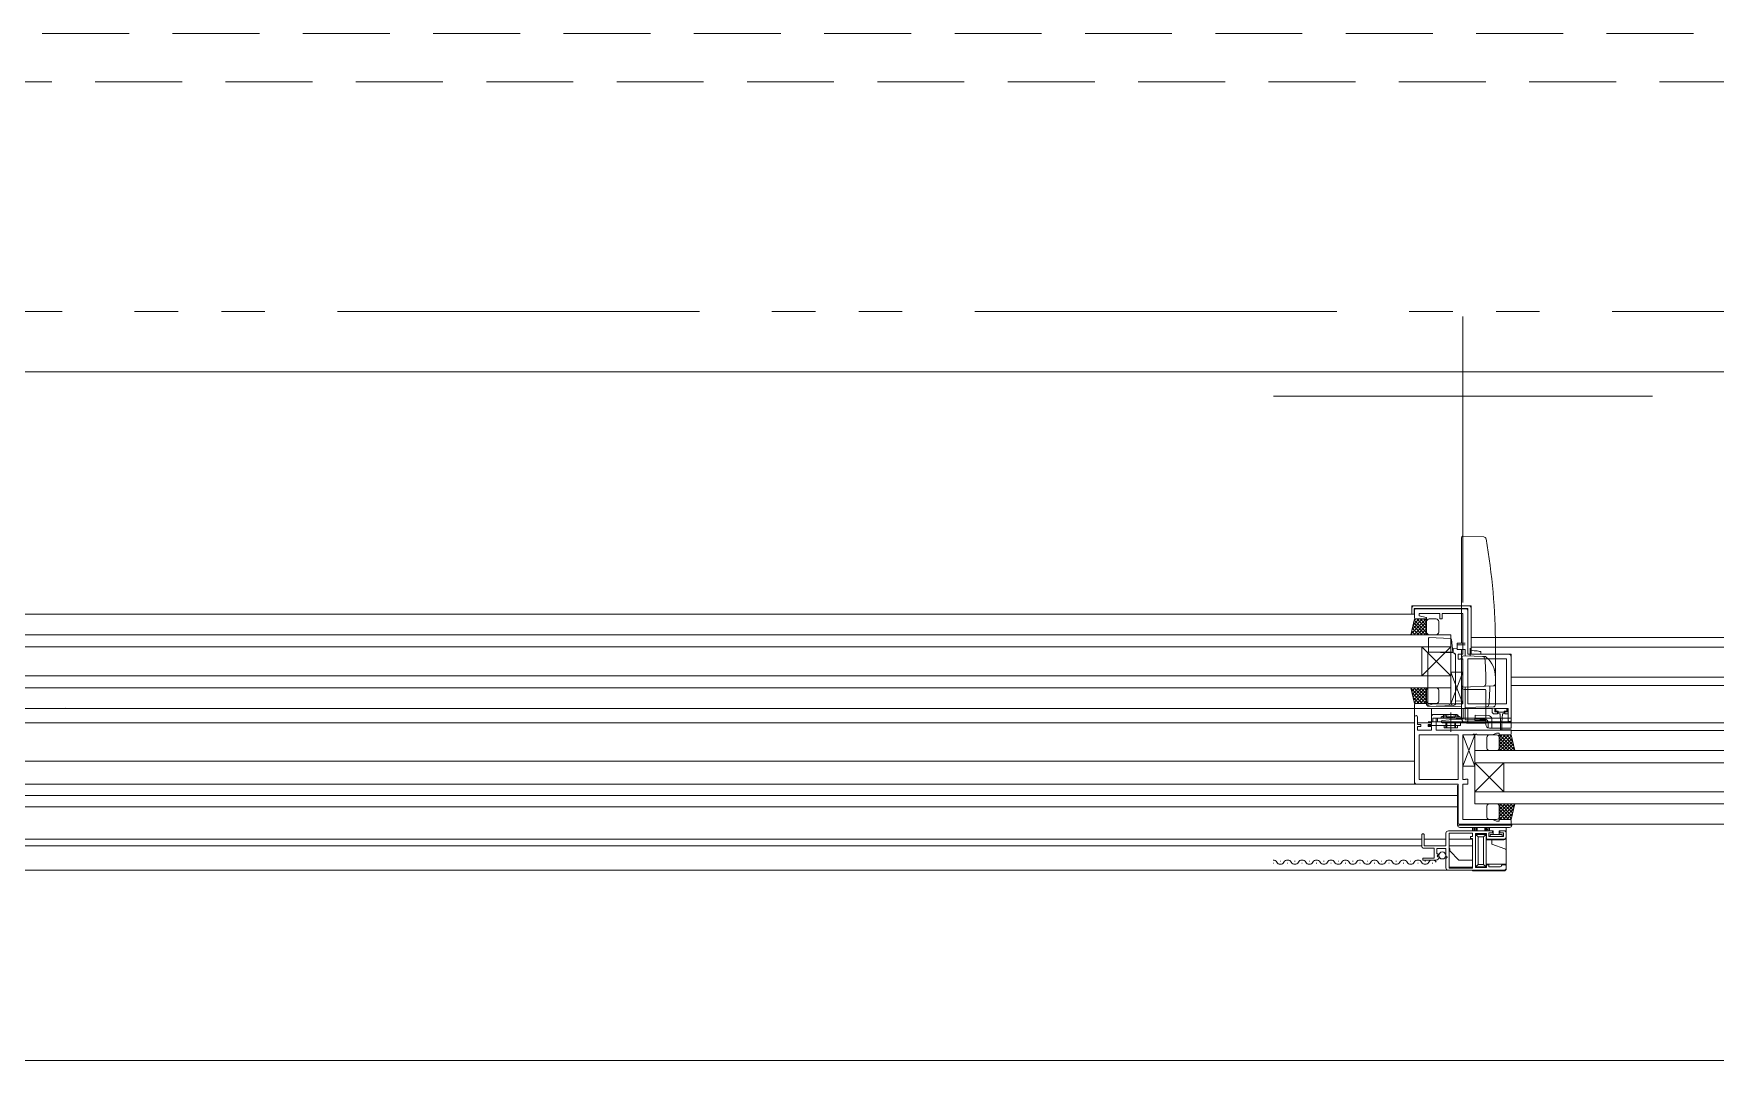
# Model space of a CAD drawing. Units: millimetres at full size. Extents: x -12803 to 120774, y -9413 to 101127.
# Drawn here: x 100900 to 101596, y 6691 to 7116 of the extents above; entities that cross this region are included whole.
import ezdxf

# ---------------------------------------------------------------- set-up
doc = ezdxf.new("R2010")
doc.units = ezdxf.units.MM
doc.header["$LTSCALE"] = 30
doc.linetypes.add('DASHED1', pattern=[1.8, 1.2, -0.6])
doc.linetypes.add('DOUBLE_CHAIN1', pattern=[8.8, 5, -1, 0.6, -0.6, 0.6, -1])
doc.layers.add('0-0_NoName', color=7, linetype='Continuous')
doc.layers.add('2-0_通芯', color=7, linetype='DOUBLE_CHAIN1', lineweight=15)
doc.layers.add('2-A_建具', color=7, linetype='Continuous', lineweight=15)

# ---------------------------------------------------------------- blocks, each defined once
blk = doc.blocks.new('グループ部品-732')
at = {"layer": '2-0_通芯'}
blk.add_line((74361.66, 7001.41), (120774.36, 7001.41), dxfattribs=at)
at = {"layer": '2-A_建具', "linetype": 'DASHED1'}
for p, q in [((98365.36, 7116.41), (102183.36, 7116.41)), ((97739.36, 7096.41), (102809.36, 7096.41))]:
    blk.add_line(p, q, dxfattribs=at)
at = {"layer": '2-A_建具'}
for p, q in [((101491.86, 6880.91), (101491.86, 6999.37)), ((97739.36, 6976.41), (102809.36, 6976.41)), ((101570.36, 6966.41), (101413.36, 6966.41)), ((101491.36, 6907.9), (101491.36, 6864.04)), ((101500.55, 6908.1), (101491.87, 6908.4)), ((101471.86, 6876.11), (100354.36, 6876.11)), ((101470.66, 6879.51), (101495.36, 6879.51)), ((101470.66, 6879.51), (101470.66, 6876.11)), ((101471.86, 6877.81), (101471.86, 6874.61)), ((101493.36, 6878.31), (101472.36, 6878.31)), ((101495.36, 6879.51), (101495.36, 6859.51)), ((101471.86, 6874.11), (101470.36, 6867.61)), ((101476.63, 6874.11), (101470.42, 6867.91)), ((101472.17, 6867.61), (101470.7, 6869.08)), ((101475.21, 6874.11), (101470.85, 6869.74)), ((101473.58, 6867.61), (101470.96, 6870.23)), ((101475, 6867.61), (101471.23, 6871.38)), ((101473.8, 6874.11), (101471.27, 6871.58)), ((101476.41, 6867.61), (101471.49, 6872.53)), ((101476.86, 6872.92), (101471.54, 6867.61)), ((101472.39, 6874.11), (101471.7, 6873.42)), ((101476.86, 6868.58), (101471.76, 6873.68)), ((101476.86, 6874.11), (101471.86, 6874.11)), ((101476.86, 6869.99), (101472.74, 6874.11)), ((101476.86, 6871.51), (101472.96, 6867.61)), ((101476.86, 6871.41), (101474.16, 6874.11)), ((101476.86, 6870.1), (101474.37, 6867.61)), ((101476.86, 6872.82), (101475.57, 6874.11)), ((101476.86, 6867.61), (101476.86, 6874.11)), ((101476.86, 6873.11), (101476.86, 6868.61)), ((101480.86, 6874.11), (101477.86, 6874.11)), ((101481.86, 6868.61), (101481.86, 6873.11)), ((100339.36, 6867.61), (101486.86, 6867.61)), ((101486.86, 6862.61), (100339.36, 6862.61)), ((101470.76, 6867.61), (101470.43, 6867.93)), ((101474.86, 6862.61), (101486.86, 6850.61)), ((101474.86, 6850.61), (101486.86, 6862.61)), ((101474.86, 6862.61), (101474.86, 6850.61)), ((101476.86, 6868.68), (101475.79, 6867.61)), ((101477.86, 6867.61), (101480.86, 6867.61)), ((101486.72, 6866.1), (101477.97, 6866.41)), ((101486.86, 6839.04), (101486.86, 6867.61)), ((101487.2, 6865.65), (101487.66, 6860.42)), ((101489.46, 6861.81), (101487.89, 6861.84)), ((101492.86, 6864.04), (101489.46, 6864.04)), ((101489.46, 6861.43), (101489.46, 6864.04)), ((101492.86, 6863.37), (101489.46, 6863.37)), ((101494.86, 6862.09), (101494.86, 6858.8)), ((101495.36, 6866.41), (102729.36, 6866.41)), ((102689.36, 6862.51), (101495.36, 6862.51)), ((101505.36, 6863.02), (101505.36, 6838.68)), ((101488.86, 6859.07), (101488.86, 6839.3)), ((101489.46, 6861.43), (101492.86, 6861.43)), ((101491.36, 6832.92), (101491.36, 6861.29)), ((101491.36, 6856.92), (101491.59, 6858.47)), ((101492.1, 6858.9), (101500.95, 6858.59)), ((101492.86, 6861.43), (101492.86, 6858.87)), ((101499.36, 6860.36), (101499.36, 6859.51)), ((101511.86, 6859.51), (101511.86, 6828.92)), ((100339.36, 6850.61), (101486.86, 6850.61)), ((101491.86, 6852.04), (101486.86, 6852.04)), ((101491.86, 6852.04), (101486.86, 6839.04)), ((101491.86, 6839.04), (101486.86, 6852.04)), ((101501.36, 6849.92), (101501.36, 6847.22)), ((101505.36, 6847.38), (101505.36, 6849.92)), ((102634.36, 6850.01), (101511.86, 6850.01)), ((100339.36, 6845.61), (101486.86, 6845.61)), ((101471.86, 6839.11), (101470.36, 6845.61)), ((101476.63, 6839.11), (101470.42, 6845.31)), ((101470.76, 6845.61), (101470.43, 6845.29)), ((101472.17, 6845.61), (101470.7, 6844.14)), ((101475.21, 6839.11), (101470.85, 6843.48)), ((101473.58, 6845.61), (101470.96, 6842.99)), ((101475, 6845.61), (101471.23, 6841.84)), ((101473.8, 6839.11), (101471.27, 6841.64)), ((101476.41, 6845.61), (101471.49, 6840.69)), ((101476.86, 6840.3), (101471.54, 6845.61)), ((101476.86, 6844.64), (101471.76, 6839.54)), ((101476.86, 6843.23), (101472.74, 6839.11)), ((101476.86, 6841.71), (101472.96, 6845.61)), ((101476.86, 6841.81), (101474.16, 6839.11)), ((101476.86, 6843.12), (101474.37, 6845.61)), ((101476.86, 6844.54), (101475.79, 6845.61)), ((101476.86, 6845.61), (101476.86, 6838.41)), ((101476.86, 6840.11), (101476.86, 6844.61)), ((101477.86, 6845.61), (101480.86, 6845.61)), ((101481.86, 6844.61), (101481.86, 6840.11)), ((101504.39, 6846.38), (101491.87, 6845.94)), ((101492.36, 6844.92), (101501.22, 6844.92)), ((101492.86, 6845.97), (101492.86, 6832.42)), ((101501.36, 6844.42), (101501.36, 6830.42)), ((102634.36, 6846.61), (101511.86, 6846.61)), ((100325.86, 6837.11), (100913.11, 6837.11)), ((100913.11, 6837.17), (101510.66, 6837.1)), ((101472.16, 6837.11), (100913.11, 6837.11)), ((101472.39, 6839.11), (101471.7, 6839.8)), ((101476.86, 6839.11), (101471.86, 6839.11)), ((101471.86, 6838.61), (101471.86, 6805.71)), ((101471.86, 6837.11), (101493.93, 6837.1)), ((101476.86, 6840.4), (101475.57, 6839.11)), ((101477.36, 6837.92), (101487.89, 6838.29)), ((101477.36, 6837.82), (101491.36, 6838.07)), ((101480.86, 6839.11), (101477.86, 6839.11)), ((101489.36, 6834.61), (101479.86, 6834.61)), ((101483.86, 6834.52), (101483.86, 6833.02)), ((101486.86, 6834.52), (101483.86, 6834.52)), ((101484.86, 6834.31), (101485.5, 6833.02)), ((101486.86, 6835.45), (101486.86, 6827.42)), ((101488.86, 6834.31), (101488.21, 6833.02)), ((101491.36, 6840.19), (101488.86, 6840.16)), ((101492.86, 6837.47), (101501.68, 6837.78)), ((101493.93, 6831.11), (101493.93, 6837.11)), ((101496.96, 6834.36), (101496.86, 6832.12)), ((101496.96, 6834.36), (101502.42, 6834.12)), ((101504.39, 6837.68), (101501.38, 6837.57)), ((101506.51, 6835.21), (101506.51, 6836.01)), ((101506.51, 6835.51), (101509.01, 6835.51)), ((101507.26, 6834.81), (101506.91, 6834.81)), ((101507.51, 6831.31), (101507.26, 6834.81)), ((101508.61, 6834.81), (101508.26, 6834.81)), ((101509.01, 6836.01), (101509.01, 6835.21)), ((101510.66, 6837.1), (101510.66, 6831.61)), ((101471.86, 6831.11), (100294.36, 6831.11)), ((101478.86, 6831.11), (101473.06, 6831.11)), ((101511.86, 6831.52), (101477.43, 6831.52)), ((101477.43, 6830.02), (101490.86, 6830.02)), ((101479.36, 6833.02), (101511.86, 6833.02)), ((101479.36, 6831.52), (101479.36, 6833.02)), ((101481.36, 6833.02), (101481.36, 6831.52)), ((101482.86, 6833.02), (101482.91, 6833.66)), ((101490.8, 6833.66), (101482.91, 6833.66)), ((101483.36, 6831.11), (101492.86, 6831.11)), ((101484.06, 6830.02), (101484.06, 6829.02)), ((101489.66, 6829.02), (101484.06, 6829.02)), ((101484.86, 6831.52), (101484.86, 6829.02)), ((101485.16, 6831.52), (101485.16, 6829.02)), ((101488.56, 6831.52), (101488.56, 6829.02)), ((101488.86, 6831.52), (101488.86, 6829.02)), ((101489.66, 6830.02), (101489.66, 6829.02)), ((101490.86, 6833.02), (101490.8, 6833.66)), ((101490.86, 6830.02), (101490.86, 6831.52)), ((101492.86, 6832.42), (101501.36, 6832.42)), ((101501.36, 6830.92), (101493.36, 6830.92)), ((101493.93, 6831.21), (101508.01, 6831.21)), ((101493.93, 6831.11), (101507.51, 6831.11)), ((101496.86, 6832.12), (101501.36, 6831.92)), ((101496.89, 6832.86), (101500.92, 6832.68)), ((101502.36, 6831.18), (101502.36, 6829.01)), ((101502.86, 6828.92), (101511.86, 6828.92)), ((101503.86, 6828.92), (101503.86, 6832.62)), ((101507.51, 6831.31), (101507.51, 6828.36)), ((101508.01, 6828.21), (101511.86, 6828.21)), ((101510.66, 6831.61), (101511.86, 6831.61)), ((101511.86, 6826.61), (101511.86, 6828.21)), ((101511.86, 6828.01), (102629.36, 6828.01)), ((101496.86, 6826.18), (101491.86, 6813.18)), ((101496.86, 6813.18), (101491.86, 6826.18)), ((101496.86, 6797.61), (101496.86, 6826.18)), ((101501.86, 6820.61), (101501.86, 6825.11)), ((101502.86, 6826.11), (101505.86, 6826.11)), ((101506.86, 6819.61), (101506.86, 6826.81)), ((101506.86, 6821.99), (101510.97, 6826.11)), ((101506.86, 6823.41), (101509.56, 6826.11)), ((101506.86, 6824.82), (101508.14, 6826.11)), ((101506.86, 6826.11), (101511.86, 6826.11)), ((101506.86, 6820.58), (101511.96, 6825.68)), ((101506.86, 6825.11), (101506.86, 6820.61)), ((101506.86, 6824.92), (101512.17, 6819.61)), ((101506.86, 6823.51), (101510.76, 6819.61)), ((101506.86, 6822.1), (101509.34, 6819.61)), ((101506.86, 6820.68), (101507.93, 6819.61)), ((101507.08, 6826.11), (101513.29, 6819.91)), ((101507.3, 6819.61), (101512.22, 6824.53)), ((101508.5, 6826.11), (101512.86, 6821.74)), ((101508.71, 6819.61), (101512.49, 6823.38)), ((101509.91, 6826.11), (101512.44, 6823.58)), ((101510.13, 6819.61), (101512.75, 6822.23)), ((101511.33, 6826.11), (101512.01, 6825.42)), ((101511.54, 6819.61), (101513.02, 6821.08)), ((101511.86, 6826.11), (101513.36, 6819.61)), ((101471.86, 6815.21), (100325.38, 6815.21)), ((101491.86, 6813.18), (101496.86, 6813.18)), ((101496.86, 6819.61), (102644.36, 6819.61)), ((101496.86, 6814.61), (102644.36, 6814.61)), ((101508.86, 6814.61), (101496.86, 6802.61)), ((101508.86, 6802.61), (101496.86, 6814.61)), ((101505.86, 6819.61), (101502.86, 6819.61)), ((101508.86, 6814.61), (101508.86, 6802.61)), ((101512.96, 6819.61), (101513.28, 6819.93)), ((100913.11, 6801.11), (100316.36, 6801.11)), ((101489.66, 6801.11), (100913.11, 6801.11)), ((101489.66, 6788.81), (101489.66, 6805.12)), ((101489.86, 6805.12), (101489.66, 6805.12)), ((102644.36, 6802.61), (101496.86, 6802.61)), ((100284.86, 6796.41), (101489.66, 6796.41)), ((101496.86, 6797.61), (102644.36, 6797.61)), ((101501.86, 6796.61), (101501.86, 6792.11)), ((101505.86, 6797.61), (101502.86, 6797.61)), ((101506.86, 6792.3), (101512.17, 6797.61)), ((101506.86, 6793.71), (101510.76, 6797.61)), ((101506.86, 6795.12), (101509.34, 6797.61)), ((101506.86, 6797.61), (101506.86, 6790.41)), ((101506.86, 6796.54), (101507.93, 6797.61)), ((101506.86, 6796.64), (101511.96, 6791.54)), ((101506.86, 6792.11), (101506.86, 6796.61)), ((101506.86, 6795.23), (101510.97, 6791.11)), ((101506.86, 6793.81), (101509.56, 6791.11)), ((101506.86, 6792.4), (101508.14, 6791.11)), ((101507.08, 6791.11), (101513.29, 6797.31)), ((101507.3, 6797.61), (101512.22, 6792.69)), ((101508.5, 6791.11), (101512.86, 6795.48)), ((101508.71, 6797.61), (101512.49, 6793.84)), ((101509.91, 6791.11), (101512.44, 6793.64)), ((101510.13, 6797.61), (101512.75, 6794.99)), ((101511.54, 6797.61), (101513.02, 6796.14)), ((101511.86, 6791.11), (101513.36, 6797.61)), ((101512.96, 6797.61), (101513.28, 6797.29)), ((101504.46, 6786.41), (101485.86, 6786.41)), ((101489.66, 6788.81), (101512.16, 6788.81)), ((101490.36, 6789.11), (102070.61, 6789.11)), ((101511.16, 6787.81), (101490.66, 6787.81)), ((101495.86, 6787.76), (101495.86, 6786.41)), ((101496.36, 6786.41), (101496.36, 6787.75)), ((101496.36, 6786.91), (101496.86, 6786.91)), ((101496.86, 6787.75), (101496.86, 6786.41)), ((101497.16, 6771.29), (101497.16, 6785.23)), ((101497.32, 6786.41), (101497.32, 6787.74)), ((101497.82, 6787.74), (101497.82, 6786.41)), ((101500.9, 6786.41), (101500.9, 6787.71)), ((101501.39, 6787.71), (101501.39, 6786.41)), ((101501.46, 6785.29), (101501.46, 6771.23)), ((101501.86, 6786.41), (101501.86, 6787.7)), ((101501.86, 6786.91), (101502.36, 6786.91)), ((101502.36, 6787.7), (101502.36, 6786.41)), ((101502.86, 6791.11), (101505.86, 6791.11)), ((101502.86, 6787.69), (101502.86, 6786.41)), ((101504.46, 6786.41), (101504.46, 6784.96)), ((101506.86, 6791.11), (101511.86, 6791.11)), ((101506.86, 6784.96), (101506.86, 6786.41)), ((101506.86, 6786.41), (101509.86, 6786.41)), ((101509.86, 6770.81), (101509.86, 6787.73)), ((101509.86, 6784.01), (101509.86, 6785.41)), ((101511.33, 6791.11), (101512.01, 6791.8)), ((101511.86, 6789.11), (101511.86, 6790.61)), ((101512.16, 6789.11), (101512.16, 6788.81)), ((101474.86, 6782.91), (100337.36, 6782.91)), ((101474.86, 6780.21), (100337.36, 6780.21)), ((101474.86, 6784.71), (101474.86, 6779.81)), ((101475.86, 6782.91), (101484.86, 6782.91)), ((101486.16, 6782.91), (101495.86, 6782.91)), ((101486.16, 6780.21), (101495.86, 6780.21)), ((101486.46, 6779.11), (101486.16, 6779.11)), ((101486.46, 6779.11), (101486.46, 6778.11)), ((101495.86, 6771.3), (101495.86, 6782.94)), ((101497.16, 6784.91), (101501.46, 6784.91)), ((101497.16, 6784.91), (101498.16, 6783.91)), ((101498.16, 6783.91), (101498.16, 6772.51)), ((101500.46, 6783.91), (101498.16, 6783.91)), ((101500.46, 6783.91), (101501.46, 6784.91)), ((101500.46, 6772.51), (101500.46, 6783.91)), ((101508.86, 6782.71), (101501.46, 6782.71)), ((101508.66, 6784.11), (101502.66, 6784.11)), ((101503.86, 6780.89), (101503.86, 6782.71)), ((101509.2, 6778.95), (101503.86, 6780.89)), ((101508.16, 6784.96), (101508.16, 6784.11)), ((101413.36, 6773.05), (101413.26, 6773.05)), ((101416.36, 6773.81), (101416.16, 6773.81)), ((101419.36, 6773.05), (101419.16, 6773.05)), ((101422.36, 6773.81), (101422.16, 6773.81)), ((101425.36, 6773.05), (101425.16, 6773.05)), ((101428.36, 6773.81), (101428.16, 6773.81)), ((101431.36, 6773.05), (101431.16, 6773.05)), ((101434.36, 6773.81), (101434.16, 6773.81)), ((101437.36, 6773.05), (101437.16, 6773.05)), ((101440.36, 6773.81), (101440.16, 6773.81)), ((101443.36, 6773.05), (101443.16, 6773.05)), ((101446.36, 6773.81), (101446.16, 6773.81)), ((101449.36, 6773.05), (101449.16, 6773.05)), ((101452.36, 6773.81), (101452.16, 6773.81)), ((101455.36, 6773.05), (101455.16, 6773.05)), ((101458.36, 6773.81), (101458.16, 6773.81)), ((101461.36, 6773.05), (101461.16, 6773.05)), ((101464.36, 6773.81), (101464.16, 6773.81)), ((101467.36, 6773.05), (101467.16, 6773.05)), ((101470.36, 6773.81), (101470.16, 6773.81)), ((101473.36, 6773.05), (101473.16, 6773.05)), ((101475.26, 6774.31), (101480.76, 6774.31)), ((101476.36, 6773.81), (101476.16, 6773.81)), ((101479.36, 6773.05), (101479.16, 6773.05)), ((101486.16, 6771.31), (101495.86, 6771.31)), ((101486.46, 6778.11), (101490.26, 6774.31)), ((101490.26, 6774.31), (101495.86, 6774.31)), ((101498.16, 6772.51), (101500.46, 6772.51)), ((101500.46, 6772.51), (101501.46, 6771.51)), ((101501.46, 6772.61), (101509.86, 6772.61)), ((101509.86, 6771.11), (101509.86, 6771.81)), ((101508.86, 6770.11), (100303.36, 6770.11)), ((101495.86, 6770.11), (101495.86, 6769.81)), ((101495.86, 6769.81), (101508.86, 6769.81)), ((102567.86, 6691.41), (97980.86, 6691.41))]:
    blk.add_line(p, q, dxfattribs=at)
for points in [[(101493.86, 6878.51), (101471.66, 6878.51), (101471.66, 6876.11)], [(101476.63, 6874.7), (101473.79, 6875.46), (101473.79, 6876.38), (101482.36, 6876.38), (101482.36, 6874.11), (101483.36, 6874.11), (101483.36, 6876.38), (101491.86, 6876.38), (101491.86, 6859.51), (101489.86, 6859.51), (101489.86, 6857.41), (101490.66, 6857.41)], [(101511.86, 6859.51), (101493.86, 6859.51), (101493.86, 6878.51)], [(101477.36, 6837.82), (101477.36, 6860.42), (101487.89, 6860.05), (101487.89, 6861.84)], [(101487.66, 6860.42), (101477.66, 6860.42), (101477.66, 6866.11)], [(101490.98, 6857.58), (101491.86, 6857.58), (101491.86, 6839.04), (101486.81, 6839.04)], [(101471.86, 6837.11), (101491.93, 6837.11), (101491.93, 6832.61)], [(101478.86, 6837.11), (101478.86, 6830.41), (101477.46, 6830.41), (101477.46, 6829.61), (101478.86, 6829.61), (101478.86, 6828.11), (101473.06, 6828.11), (101473.06, 6829.61), (101474.46, 6829.61), (101474.46, 6830.41), (101473.06, 6830.41), (101473.06, 6833.51)], [(101485.9, 6839.04), (101479.59, 6839.04), (101477.86, 6838.41), (101476.86, 6838.41)], [(101493.86, 6832.11), (101493.86, 6837.11), (101503.96, 6837.11), (101503.96, 6835.81)], [(101504.96, 6834.81), (101506.26, 6834.81), (101506.26, 6835.61), (101505.16, 6835.61), (101505.16, 6837.11), (101510.36, 6837.11), (101510.36, 6835.61), (101509.26, 6835.61), (101509.26, 6834.81), (101510.66, 6834.81)], [(101505.46, 6837.11), (101505.46, 6836.01), (101506.51, 6836.01)], [(101508.01, 6828.21), (101508.01, 6831.31), (101508.26, 6834.81)], [(101509.01, 6836.01), (101510.06, 6836.01), (101510.06, 6837.11)], [(101511.86, 6828.11), (101480.79, 6828.11), (101480.79, 6833.11), (101483.66, 6833.11), (101489.4, 6833.61)], [(101491.93, 6832.61), (101489.05, 6832.61), (101483.31, 6832.11)], [(101508.01, 6831.11), (102679.16, 6831.11), (102679.16, 6831.91), (102678.06, 6831.91), (102678.06, 6833.41), (102683.26, 6833.41), (102683.26, 6831.91), (102682.16, 6831.91), (102682.16, 6831.11), (102689.36, 6831.11)], [(101492.73, 6807.64), (101491.86, 6807.64), (101491.86, 6826.18), (101496.9, 6826.18)], [(101497.81, 6826.18), (101504.13, 6826.18), (101505.86, 6826.81), (101506.86, 6826.81)], [(101506.86, 6790.41), (101505.86, 6790.41), (101504.13, 6791.04), (101491.86, 6791.04), (101491.86, 6805.71), (101493.86, 6805.71), (101493.86, 6807.81), (101493.06, 6807.81)], [(100294.36, 6805.71), (101489.86, 6805.71), (101489.86, 6789.61)], [(101484.86, 6785.41), (101484.86, 6780.21), (101475.86, 6780.21), (101475.86, 6784.71)], [(101490.66, 6787.81), (101489.95, 6788.1), (101489.66, 6788.81)], [(101507.36, 6771.51), (101502.66, 6771.51), (101502.66, 6772.31), (101501.66, 6772.31), (101501.66, 6771.21), (101497.06, 6771.21), (101497.06, 6785.31), (101501.66, 6785.31), (101501.66, 6783.01), (101508.86, 6783.01)], [(101502.66, 6784.11), (101502.66, 6785.61), (101504.16, 6785.61), (101504.16, 6786.41)], [(101507.16, 6786.41), (101507.16, 6785.61), (101508.66, 6785.61), (101508.66, 6784.11)], [(101512.16, 6788.81), (101511.86, 6788.1), (101511.16, 6787.81)], [(101475.36, 6779.31), (101479.96, 6779.31), (101479.96, 6775.11), (101475.26, 6775.11), (101475.26, 6774.31)], [(101482.06, 6775.49), (101481.8, 6775.7), (101481.49, 6775.62), (101481.22, 6776.09), (101481.78, 6776.65), (101481.67, 6776.91), (101481.06, 6776.91), (101481.06, 6779.11), (101484.86, 6779.11), (101484.86, 6776.11), (101485.16, 6775.81), (101485.31, 6775.48), (101484.86, 6774.94), (101484.86, 6771.11)], [(101503.16, 6784.11), (101503.16, 6784.96), (101508.16, 6784.96)], [(101501.46, 6771.51), (101497.16, 6771.51), (101498.16, 6772.51)], [(101509.36, 6772.31), (101508.16, 6772.31), (101507.86, 6772.01)]]:
    blk.add_lwpolyline(points, dxfattribs=at)
for points in [[(101493.86, 6839.04), (101509.93, 6839.04), (101509.93, 6857.58), (101493.86, 6857.58)], [(101473.79, 6807.64), (101489.86, 6807.64), (101489.86, 6826.18), (101473.79, 6826.18)], [(101486.16, 6771.01), (101495.86, 6771.01), (101495.86, 6783.21), (101495.06, 6783.21), (101495.06, 6784.11), (101495.86, 6784.11), (101495.86, 6785.51), (101486.16, 6785.51)]]:
    blk.add_lwpolyline(points, close=True, dxfattribs=at)
blk.add_circle((101483.37, 6776.21), 1.45, dxfattribs=at)
for centre, radius, start, end in [((101491.86, 6907.9), 0.5, 88, 180), ((101500.51, 6907.1), 1, 9.79346, 88), ((101240.36, 6862.2), 265, 0.17857, 9.79346), ((101471.66, 6878.51), 1, 90, 179.99999), ((101472.36, 6877.81), 0.5, 90, 180), ((101493.36, 6877.81), 0.5, 0, 90), ((101494.36, 6878.51), 1, 0, 90), ((101472.36, 6874.61), 0.5, 180, 270), ((101476.56, 6874.41), 0.3, 270, 75), ((101477.86, 6873.11), 1, 90.0001, 180.0001), ((101480.86, 6873.11), 1, 0.0001, 90.0001), ((101477.86, 6868.61), 1, 180.0001, 270.0001), ((101477.96, 6866.11), 0.3, 88, 180), ((101480.86, 6868.61), 1, 270.0001, 0.0001), ((101486.7, 6865.6), 0.5, 5, 88.02699), ((101487.86, 6859.07), 1, 0, 90), ((101487.86, 6859.05), 1, 0, 88), ((101490.66, 6857.61), 0.2, 270, 324.90037), ((101490.98, 6857.38), 0.2, 90, 144.90037), ((101490.86, 6861.29), 0.5, 0, 16.57035), ((101492.08, 6858.4), 0.5, 88, 171.46923), ((101494.36, 6860.01), 0.5, 180, 270), ((101495.86, 6861.5), 0.5, 180, 268.6024), ((101495.36, 6841.01), 20, 81.24067, 88.6024), ((101495.36, 6841.01), 20, 79.17457, 81.24067), ((101499.06, 6860.36), 0.3, 0, 79.17457), ((101499.98, 6857.62), 1, 5.53061, 88), ((101500.89, 6857.59), 1, 49.17186, 88), ((101420.36, 6849.91), 81, 0.00856, 5.53061), ((101494.36, 6850.02), 11, 359.4814, 49.17186), ((101510.86, 6858.51), 1, 0, 90), ((101477.86, 6844.61), 1, 89.9999, 179.9999), ((101480.86, 6844.61), 1, 359.9999, 89.9999), ((101491.86, 6846.44), 0.5, 180, 272), ((101492.36, 6845.92), 1, 180, 270), ((101500.36, 6847.22), 1, 272, 0), ((101500.36, 6844.42), 1, 0, 30), ((101388.06, 6848.42), 115, 355.1492, 358.95761), ((101504.36, 6847.38), 1, 272, 0), ((101472.36, 6838.61), 0.5, 90, 180), ((101472.46, 6833.51), 0.6, 0, 180), ((101477.86, 6840.11), 1, 179.9999, 269.9999), ((101479.86, 6833.61), 1, 90, 180), ((101480.86, 6840.11), 1, 269.9999, 359.9999), ((101486.86, 6825.02), 9.5, 65.47227, 114.52773), ((101485.9, 6838.84), 0.2, 23.57818, 90), ((101486.36, 6839.04), 0.3, 203.57818, 336.42182), ((101486.81, 6838.84), 0.2, 90, 156.42182), ((101486.9, 6838.84), 0.2, 23.57818, 90), ((101487.36, 6839.04), 0.3, 203.57818, 336.42182), ((101487.81, 6838.84), 0.2, 90, 156.42182), ((101487.86, 6839.29), 1, 272, 0), ((101489.36, 6834.11), 0.5, 275, 90), ((101501.65, 6838.78), 1, 272, 355.1492), ((101502.36, 6832.62), 1.5, 15.61325, 87.4552), ((101504.96, 6835.81), 1, 180, 270), ((101504.36, 6838.68), 1, 272, 0), ((101506.91, 6835.21), 0.4, 180, 270), ((101508.61, 6835.21), 0.4, 270, 0), ((101483.36, 6831.61), 0.5, 95, 270), ((101493.36, 6832.92), 2, 180, 270), ((101492.86, 6832.11), 1, 270, 0), ((101500.86, 6831.18), 1.5, 0, 87.4552), ((101502.86, 6830.42), 1.5, 180, 270), ((101502.36, 6832.62), 1.5, 0, 15.61325), ((101507.76, 6828.36), 0.25, 180, 0), ((101511.26, 6832.21), 0.6, 180, 0), ((101495.9, 6826.38), 0.2, 270, 336.42182), ((101496.36, 6826.18), 0.3, 23.57818, 156.42182), ((101496.81, 6826.38), 0.2, 203.57818, 270), ((101496.9, 6826.38), 0.2, 270, 336.42182), ((101497.36, 6826.18), 0.3, 23.57818, 156.42182), ((101497.81, 6826.38), 0.2, 203.57818, 270), ((101502.86, 6825.11), 1, 89.9999, 179.9999), ((101502.86, 6820.61), 1, 179.9999, 269.9999), ((101505.86, 6825.11), 1, 359.9999, 89.9999), ((101505.86, 6820.61), 1, 269.9999, 359.9999), ((101511.36, 6826.61), 0.5, 270, 0), ((101472.86, 6806.71), 1, 180, 270), ((101492.73, 6807.84), 0.2, 270, 324.90037), ((101493.06, 6807.61), 0.2, 90, 144.90037), ((101502.86, 6796.61), 1, 90.0001, 180.0001), ((101502.86, 6792.11), 1, 180.0001, 270.0001), ((101505.86, 6796.61), 1, 0.0001, 90.0001), ((101505.86, 6792.11), 1, 270.0001, 0.0001), ((101475.36, 6784.71), 0.5, 359.99999, 180.00001), ((101485.86, 6785.41), 1, 90.00001, 179.99999), ((101490.66, 6788.81), 1, 180, 270), ((101490.36, 6789.61), 0.5, 180, 270), ((101508.86, 6785.41), 1, 0.00001, 89.99999), ((101511.16, 6788.81), 1, 270, 0), ((101511.36, 6790.61), 0.5, 0, 90), ((101475.36, 6779.81), 0.5, 180.00001, 269.99999), ((101508.86, 6784.01), 1, 270.00001, 359.99999), ((101508.86, 6783.71), 1, 270, 0), ((101508.86, 6778.01), 1, 0, 70), ((101413.26, 6772.59), 1.72, 29.20254, 90.153), ((101416.26, 6774.27), 1.72, 209.20254, 330.79746), ((101419.26, 6772.59), 1.72, 29.20254, 150.79746), ((101422.26, 6774.27), 1.72, 209.20254, 330.79746), ((101425.26, 6772.59), 1.72, 29.20254, 150.79746), ((101428.26, 6774.27), 1.72, 209.20254, 330.79746), ((101431.26, 6772.59), 1.72, 29.20254, 150.79746), ((101434.26, 6774.27), 1.72, 209.20254, 330.79746), ((101437.26, 6772.59), 1.72, 29.20254, 150.79746), ((101440.26, 6774.27), 1.72, 209.20254, 330.79746), ((101443.26, 6772.59), 1.72, 29.20254, 150.79746), ((101446.26, 6774.27), 1.72, 209.20254, 330.79746), ((101449.26, 6772.59), 1.72, 29.20254, 150.79746), ((101452.26, 6774.27), 1.72, 209.20254, 330.79746), ((101455.26, 6772.59), 1.72, 29.20254, 150.79746), ((101458.26, 6774.27), 1.72, 209.20254, 330.79746), ((101461.26, 6772.59), 1.72, 29.20254, 150.79746), ((101464.26, 6774.27), 1.72, 209.20254, 330.79746), ((101467.26, 6772.59), 1.72, 29.20254, 150.79746), ((101470.26, 6774.27), 1.72, 209.20254, 330.79746), ((101473.26, 6772.59), 1.72, 29.20254, 150.79746), ((101476.26, 6774.27), 1.72, 209.20254, 330.79746), ((101479.26, 6772.59), 1.72, 29.20254, 150.79746), ((101480.76, 6775.61), 1.3, 269.99998, 354.7841), ((101507.36, 6772.01), 0.5, 270.00001, 359.99999), ((101509.36, 6771.81), 0.5, 0.00001, 89.99999), ((101485.86, 6771.11), 1, 180.00001, 269.99999), ((101508.86, 6771.11), 1, 270.00001, 359.99999), ((101508.86, 6770.81), 1, 270, 0)]:
    blk.add_arc(centre, radius, start, end, dxfattribs=at)

msp = doc.modelspace()

# ---------------------------------------------------------------- block references
at = {"layer": '0-0_NoName'}
msp.add_blockref('グループ部品-732', (0, 0), dxfattribs=at)

doc.saveas('drawing.dxf')
